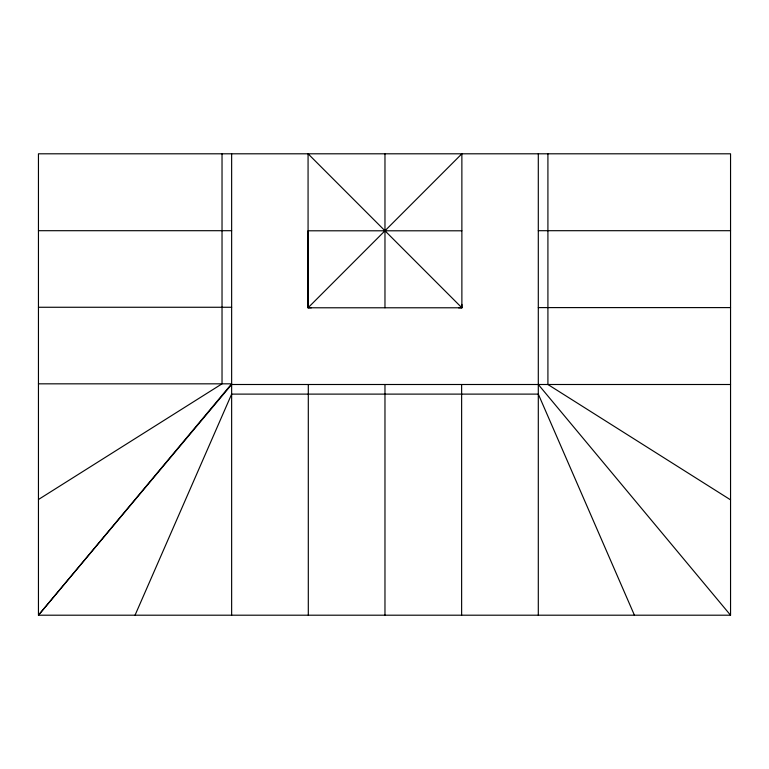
<?xml version="1.0" encoding="UTF-8"?>
<svg xmlns="http://www.w3.org/2000/svg" width="769" height="769" viewBox="0 0 769 769"><rect width="100%" height="100%" fill="white"/><g stroke="black" fill="none" stroke-linecap="round" stroke-linejoin="round"><path stroke-width="1.15" d="M308.071 304.389L308.061 307.773L311.407 307.783M135.046 615.2L231.642 394.113L538.3 394.113L634.425 615.2M38.45 499.514L222.03 383.827L222.03 153.8M458.526 307.783L461.881 307.773L461.871 153.8L308.061 307.773L308.071 230.796L461.871 230.796M38.45 230.7L231.642 230.7M538.3 230.7L730.55 230.7M38.45 307.264L231.642 307.264M538.3 307.6L730.55 307.6M461.871 307.783L308.071 307.783L308.071 153.8L461.881 307.773L461.871 304.399M38.45 383.827L231.642 383.827L38.45 615.2L730.55 615.2L730.55 153.8L38.45 153.8L38.45 615.2L231.642 384.5L730.55 384.5M730.55 499.85L547.913 384.5L547.913 153.8M538.3 384.5L730.55 615.2M538.3 153.8L538.3 615.2M461.631 384.5L461.631 615.2M384.971 153.8L384.971 307.783M384.971 384.5L384.971 615.2M308.302 384.5L308.302 615.2M231.642 153.8L231.642 615.2"/></g></svg>
